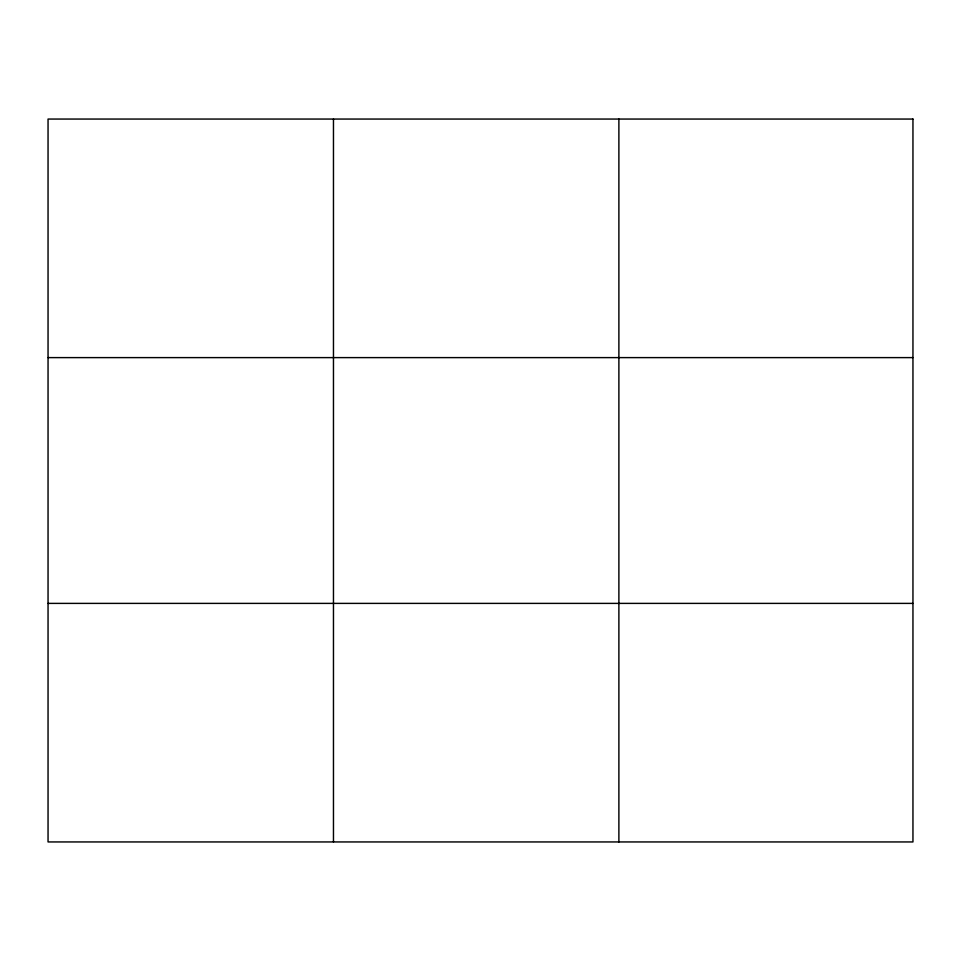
<?xml version="1.0" encoding="UTF-8"?>
<svg xmlns="http://www.w3.org/2000/svg" width="961" height="961" viewBox="0 0 961 961"><rect width="100%" height="100%" fill="white"/><g stroke="black" fill="none" stroke-linecap="round" stroke-linejoin="round"><path stroke-width="1.44" d="M333.467 119.056L333.467 841.944M618.884 119.056L618.884 841.944M48.05 357.612L912.95 357.612M48.05 603.388L912.95 603.388M912.95 119.056L912.95 841.944L48.05 841.944L48.05 119.056L912.95 119.056"/></g></svg>
